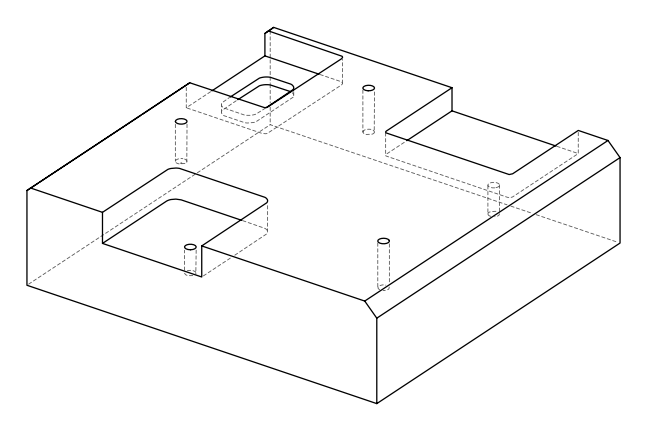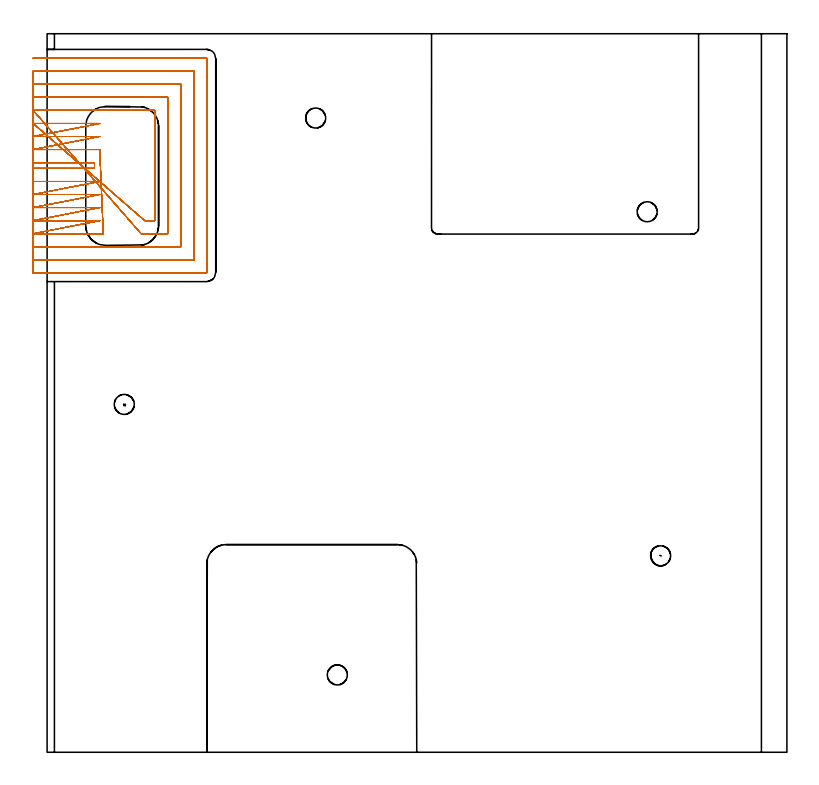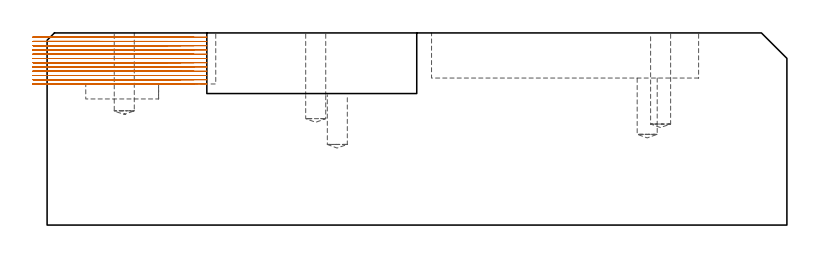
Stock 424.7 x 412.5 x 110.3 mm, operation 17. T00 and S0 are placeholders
(PLAN: 17 operations, 5 tool changes, 353.3 min)
(1 SPOT_DRILL | STEP1POCKET | NXT0321_9005460120000 | 0.03 min | 2 mm3)
(2 SPOT_DRILL_1 | STEP1POCKET_1 | NXT0321_9005460120000 | 0.03 min | 2819 mm3)
(3 SPOT_DRILL_2 | STEP1POCKET_2 | NXT0321_9005460120000 | 0.03 min | 1 mm3)
(4 SPOT_DRILL_3 | STEP1POCKET_3 | NXT0321_9005460120000 | 0.03 min | 1 mm3)
(5 SPOT_DRILL_4 | STEP1POCKET_4 | NXT0321_9005460120000 | 0.04 min | 3821 mm3)
(6 DRILL_BLIND_HOLE_INTO_CENTER | STEP1POCKET | NXT0301_086 | 0.23 min | 5484 mm3)
(7 DRILL_BLIND_HOLE_INTO_CENTER_1 | STEP1POCKET_1 | NXT0301_086 | 0.15 min | 3498 mm3)
(8 DRILL_BLIND_HOLE_INTO_CENTER_2 | STEP1POCKET_2 | NXT0301_086 | 0.21 min | 5160 mm3)
(9 DRILL_BLIND_HOLE_INTO_CENTER_3 | STEP1POCKET_3 | NXT0301_086 | 0.2 min | 4694 mm3)
(10 DRILL_BLIND_HOLE_INTO_CENTER_4 | STEP1POCKET_4 | NXT0301_086 | 0.14 min | 3181 mm3)
(11 AREA_MILL | FG_CHAMFER_SURFACE | UGT0205_001 | 4.49 min | 2407 mm3)
(12 AREA_MILL_1 | FG_CHAMFER_SURFACE_1 | UGT0205_001 | 0.31 min | 106 mm3)
(13 AREA_MILL_2 | FG_CHAMFER_SURFACE_2 | UGT0205_001 | 20 min | 43965 mm3)
(14 MILL_RECTANGULAR_POCKET | POCKET_RECTANGULAR_STRAIGHT | UGT0201_094 | Follow Part, ap 5, ae 75% | 5.05 min | 122067 mm3)
(15 MILL_SLOT | SLOT_PARTIAL_RECTANGULAR | UGT0201_094 | Follow Part, ap 5, ae 75% | 19.3 min | 494162 mm3)
(16 MILL_SLOT_1 | SLOT_PARTIAL_RECTANGULAR_1 | NXT0201_008 | Follow Part, ap 1.5, ae 75% | 237.23 min | 453606 mm3)
(17 MILL_SLOT_2 | SLOT_PARTIAL_RECTANGULAR_2 | NXT0201_013 | Follow Part, ap 2.5, ae 75% | 65.87 min | 283381 mm3)
(TOOL NXT0321_9005460120000 | NC Spot Drill, 142deg, 12mm, Carbide, Uncoated | D12 PA142 FL30 Z2)
(TOOL NXT0301_086 | Carbide Drill 11.5mm [860.1-1150-035A1-MM 2214] | D11.5 PA140 FL55 Z2)
(TOOL UGT0205_001 | Chamfer Mill 20 x 3 x 45 deg. | D20 FL50 Z2)
(TOOL UGT0201_094 | End mill 20 mm | D20 FL38 Z4)
(TOOL NXT0201_008 | ENDMILL 6mm [2P460-0600-NA 1630] | D6 FL26 Z6)
(TOOL NXT0201_013 | ENDMILL 10mm | D10 FL30 Z4)
(OP 17 MILL_SLOT_2)
G17 G21 G94 G90
T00 M6
G54
G17 G0 G90 X-8. Y335.2 S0 M3
G43 Z120.3 H0
Z107.858
G94 G1 X-5. F250.
X27.2 F500.
Y338.5
X-5.
X-8. F250.
Y327.7
X-5.
X27.2 F500.
X30.2 F250.
X-8. Y320.2 F500.
X-5. F250.
X27.2 F500.
X30.2 F250.
X-8. Y312.7 F500.
X-5. F250.
X27.2 F500.
X30.2 F250.
X-8. Y305.2 F500.
X-5. F250.
X27.2 F500.
X30.2 F250.
X-8. Y297.7 F500.
X-5. F250.
X29.25 F500.
X32.25 F250.
X30.2 Y346. F500.
X27.2 F250.
X-5. F500.
X-8. F250.
X30.2 Y353.5 F500.
X27.2 F250.
X-5. F500.
X-8. F250.
X30.435 Y361. F500.
X27.435 F250.
X-5. F500.
X-8. F250.
X56. Y305.2 F500.
X59. F250.
X61.8 F500.
Y368.5
X-5.
X-8. F250.
X53.961 Y297.7 F500.
X56.961 F250.
X69.3 F500.
Y376.
X-5.
X-8. F250.
Y290.2
X-5.
X76.8 F500.
Y383.5
X-5.
X-8. F250.
Y282.7
X-5.
X84.3 F500.
Y391.
X-5.
X-8. F250.
Y275.2
X-5.
X91.5 F500.
G3 X91.8 Y275.5 R0.3
G1 Y398.2
G3 X91.5 Y398.5 R0.3
G1 X-5.
X-8. F250.
G0 Y335.2 Z105.417
G1 X-5.
X27.2 F500.
Y338.5
X-5.
X-8. F250.
Y327.7
X-5.
X27.2 F500.
X30.2 F250.
X-8. Y320.2 F500.
X-5. F250.
X27.2 F500.
X30.2 F250.
X-8. Y312.7 F500.
X-5. F250.
X27.2 F500.
X30.2 F250.
X-8. Y305.2 F500.
X-5. F250.
X27.2 F500.
X30.2 F250.
X-8. Y297.7 F500.
X-5. F250.
X29.25 F500.
X32.25 F250.
X30.2 Y346. F500.
X27.2 F250.
X-5. F500.
X-8. F250.
X30.2 Y353.5 F500.
X27.2 F250.
X-5. F500.
X-8. F250.
X30.435 Y361. F500.
X27.435 F250.
X-5. F500.
X-8. F250.
X56. Y305.2 F500.
X59. F250.
X61.8 F500.
Y368.5
X-5.
X-8. F250.
X53.961 Y297.7 F500.
X56.961 F250.
X69.3 F500.
Y376.
X-5.
X-8. F250.
Y290.2
X-5.
X76.8 F500.
Y383.5
X-5.
X-8. F250.
Y282.7
X-5.
X84.3 F500.
Y391.
X-5.
X-8. F250.
Y275.2
X-5.
X91.5 F500.
G3 X91.8 Y275.5 R0.3
G1 Y398.2
G3 X91.5 Y398.5 R0.3
G1 X-5.
X-8. F250.
G0 Y335.2 Z102.975
G1 X-5.
X27.2 F500.
Y338.5
X-5.
X-8. F250.
Y327.7
X-5.
X27.2 F500.
X30.2 F250.
X-8. Y320.2 F500.
X-5. F250.
X27.2 F500.
X30.2 F250.
X-8. Y312.7 F500.
X-5. F250.
X27.2 F500.
X30.2 F250.
X-8. Y305.2 F500.
X-5. F250.
X27.2 F500.
X30.2 F250.
X-8. Y297.7 F500.
X-5. F250.
X29.25 F500.
X32.25 F250.
X30.2 Y346. F500.
X27.2 F250.
X-5. F500.
X-8. F250.
X30.2 Y353.5 F500.
X27.2 F250.
X-5. F500.
X-8. F250.
X30.435 Y361. F500.
X27.435 F250.
X-5. F500.
X-8. F250.
X56. Y305.2 F500.
X59. F250.
X61.8 F500.
Y368.5
X-5.
X-8. F250.
X53.961 Y297.7 F500.
X56.961 F250.
X69.3 F500.
Y376.
X-5.
X-8. F250.
Y290.2
X-5.
X76.8 F500.
Y383.5
X-5.
X-8. F250.
Y282.7
X-5.
X84.3 F500.
Y391.
X-5.
X-8. F250.
Y275.2
X-5.
X91.5 F500.
G3 X91.8 Y275.5 R0.3
G1 Y398.2
G3 X91.5 Y398.5 R0.3
G1 X-5.
X-8. F250.
G0 Y335.2 Z100.533
G1 X-5.
X27.2 F500.
Y338.5
X-5.
X-8. F250.
Y327.7
X-5.
X27.2 F500.
X30.2 F250.
X-8. Y320.2 F500.
X-5. F250.
X27.2 F500.
X30.2 F250.
X-8. Y312.7 F500.
X-5. F250.
X27.2 F500.
X30.2 F250.
X-8. Y305.2 F500.
X-5. F250.
X27.2 F500.
X30.2 F250.
X-8. Y297.7 F500.
X-5. F250.
X29.25 F500.
X32.25 F250.
X30.2 Y346. F500.
X27.2 F250.
X-5. F500.
X-8. F250.
X30.2 Y353.5 F500.
X27.2 F250.
X-5. F500.
X-8. F250.
X30.435 Y361. F500.
X27.435 F250.
X-5. F500.
X-8. F250.
X56. Y305.2 F500.
X59. F250.
X61.8 F500.
Y368.5
X-5.
X-8. F250.
X53.961 Y297.7 F500.
X56.961 F250.
X69.3 F500.
Y376.
X-5.
X-8. F250.
Y290.2
X-5.
X76.8 F500.
Y383.5
X-5.
X-8. F250.
Y282.7
X-5.
X84.3 F500.
Y391.
X-5.
X-8. F250.
Y275.2
X-5.
X91.5 F500.
G3 X91.8 Y275.5 R0.3
G1 Y398.2
G3 X91.5 Y398.5 R0.3
G1 X-5.
X-8. F250.
G0 Y335.2 Z98.092
G1 X-5.
X27.2 F500.
Y338.5
X-5.
X-8. F250.
Y327.7
X-5.
X27.2 F500.
X30.2 F250.
X-8. Y320.2 F500.
X-5. F250.
X27.2 F500.
X30.2 F250.
X-8. Y312.7 F500.
X-5. F250.
X27.2 F500.
X30.2 F250.
X-8. Y305.2 F500.
X-5. F250.
X27.2 F500.
X30.2 F250.
X-8. Y297.7 F500.
X-5. F250.
X29.25 F500.
X32.25 F250.
X30.2 Y346. F500.
X27.2 F250.
X-5. F500.
X-8. F250.
X30.2 Y353.5 F500.
X27.2 F250.
X-5. F500.
X-8. F250.
X30.435 Y361. F500.
X27.435 F250.
X-5. F500.
X-8. F250.
X56. Y305.2 F500.
X59. F250.
X61.8 F500.
Y368.5
X-5.
X-8. F250.
X53.961 Y297.7 F500.
X56.961 F250.
X69.3 F500.
Y376.
X-5.
X-8. F250.
Y290.2
X-5.
X76.8 F500.
Y383.5
X-5.
X-8. F250.
Y282.7
X-5.
X84.3 F500.
Y391.
X-5.
X-8. F250.
Y275.2
X-5.
X91.5 F500.
G3 X91.8 Y275.5 R0.3
G1 Y398.2
G3 X91.5 Y398.5 R0.3
G1 X-5.
X-8. F250.
G0 Y335.2 Z95.65
G1 X-5.
X27.2 F500.
Y338.5
X-5.
X-8. F250.
Y327.7
X-5.
X27.2 F500.
X30.2 F250.
X-8. Y320.2 F500.
X-5. F250.
X27.2 F500.
X30.2 F250.
X-8. Y312.7 F500.
X-5. F250.
X27.2 F500.
X30.2 F250.
X-8. Y305.2 F500.
X-5. F250.
X27.2 F500.
X30.2 F250.
X-8. Y297.7 F500.
X-5. F250.
X29.25 F500.
X32.25 F250.
X30.2 Y346. F500.
X27.2 F250.
X-5. F500.
X-8. F250.
X30.2 Y353.5 F500.
X27.2 F250.
X-5. F500.
X-8. F250.
X30.435 Y361. F500.
X27.435 F250.
X-5. F500.
X-8. F250.
X56. Y305.2 F500.
X59. F250.
X61.8 F500.
Y368.5
X-5.
X-8. F250.
X53.961 Y297.7 F500.
X56.961 F250.
X69.3 F500.
Y376.
X-5.
X-8. F250.
Y290.2
X-5.
X76.8 F500.
Y383.5
X-5.
X-8. F250.
Y282.7
X-5.
X84.3 F500.
Y391.
X-5.
X-8. F250.
Y275.2
X-5.
X91.5 F500.
G3 X91.8 Y275.5 R0.3
G1 Y398.2
G3 X91.5 Y398.5 R0.3
G1 X-5.
X-8. F250.
G0 Y335.2 Z93.208
G1 X-5.
X27.2 F500.
Y338.5
X-5.
X-8. F250.
Y327.7
X-5.
X27.2 F500.
X30.2 F250.
X-8. Y320.2 F500.
X-5. F250.
X27.2 F500.
X30.2 F250.
X-8. Y312.7 F500.
X-5. F250.
X27.2 F500.
X30.2 F250.
X-8. Y305.2 F500.
X-5. F250.
X27.2 F500.
X30.2 F250.
X-8. Y297.7 F500.
X-5. F250.
X29.25 F500.
X32.25 F250.
X30.2 Y346. F500.
X27.2 F250.
X-5. F500.
X-8. F250.
X30.2 Y353.5 F500.
X27.2 F250.
X-5. F500.
X-8. F250.
X30.435 Y361. F500.
X27.435 F250.
X-5. F500.
X-8. F250.
X56. Y305.2 F500.
X59. F250.
X61.8 F500.
Y368.5
X-5.
X-8. F250.
X53.961 Y297.7 F500.
X56.961 F250.
X69.3 F500.
Y376.
X-5.
X-8. F250.
Y290.2
X-5.
X76.8 F500.
Y383.5
X-5.
X-8. F250.
Y282.7
X-5.
X84.3 F500.
Y391.
X-5.
X-8. F250.
Y275.2
X-5.
X91.5 F500.
G3 X91.8 Y275.5 R0.3
G1 Y398.2
G3 X91.5 Y398.5 R0.3
G1 X-5.
X-8. F250.
G0 Y335.2 Z90.767
G1 X-5.
X27.2 F500.
Y338.5
X-5.
X-8. F250.
Y327.7
X-5.
X27.2 F500.
X30.2 F250.
X-8. Y320.2 F500.
X-5. F250.
X27.2 F500.
X30.2 F250.
X-8. Y312.7 F500.
X-5. F250.
X27.2 F500.
X30.2 F250.
X-8. Y305.2 F500.
X-5. F250.
X27.2 F500.
X30.2 F250.
X-8. Y297.7 F500.
X-5. F250.
X29.25 F500.
X32.25 F250.
X30.2 Y346. F500.
X27.2 F250.
X-5. F500.
X-8. F250.
X30.2 Y353.5 F500.
X27.2 F250.
X-5. F500.
X-8. F250.
X30.435 Y361. F500.
X27.435 F250.
X-5. F500.
X-8. F250.
X56. Y305.2 F500.
X59. F250.
X61.8 F500.
Y368.5
X-5.
X-8. F250.
X53.961 Y297.7 F500.
X56.961 F250.
X69.3 F500.
Y376.
X-5.
X-8. F250.
Y290.2
X-5.
X76.8 F500.
Y383.5
X-5.
X-8. F250.
Y282.7
X-5.
X84.3 F500.
Y391.
X-5.
X-8. F250.
Y275.2
X-5.
X91.5 F500.
G3 X91.8 Y275.5 R0.3
G1 Y398.2
G3 X91.5 Y398.5 R0.3
G1 X-5.
X-8. F250.
G0 Y335.2 Z88.325
G1 X-5.
X27.2 F500.
Y338.5
X-5.
X-8. F250.
Y327.7
X-5.
X27.2 F500.
X30.2 F250.
X-8. Y320.2 F500.
X-5. F250.
X27.2 F500.
X30.2 F250.
X-8. Y312.7 F500.
X-5. F250.
X27.2 F500.
X30.2 F250.
X-8. Y305.2 F500.
X-5. F250.
X27.2 F500.
X30.2 F250.
X-8. Y297.7 F500.
X-5. F250.
X29.25 F500.
X32.25 F250.
X30.2 Y346. F500.
X27.2 F250.
X-5. F500.
X-8. F250.
X30.2 Y353.5 F500.
X27.2 F250.
X-5. F500.
X-8. F250.
X30.435 Y361. F500.
X27.435 F250.
X-5. F500.
X-8. F250.
X56. Y305.2 F500.
X59. F250.
X61.8 F500.
Y368.5
X-5.
X-8. F250.
X53.961 Y297.7 F500.
X56.961 F250.
X69.3 F500.
Y376.
X-5.
X-8. F250.
Y290.2
X-5.
X76.8 F500.
Y383.5
X-5.
X-8. F250.
Y282.7
X-5.
X84.3 F500.
Y391.
X-5.
X-8. F250.
Y275.2
X-5.
X91.5 F500.
G3 X91.8 Y275.5 R0.3
G1 Y398.2
G3 X91.5 Y398.5 R0.3
G1 X-5.
X-8. F250.
G0 Y335.2 Z85.883
G1 X-5.
X27.2 F500.
Y338.5
X-5.
X-8. F250.
Y327.7
X-5.
X27.2 F500.
X30.2 F250.
X-8. Y320.2 F500.
X-5. F250.
X27.2 F500.
X30.2 F250.
X-8. Y312.7 F500.
X-5. F250.
X27.2 F500.
X30.2 F250.
X-8. Y305.2 F500.
X-5. F250.
X27.2 F500.
X30.2 F250.
X-8. Y297.7 F500.
X-5. F250.
X29.25 F500.
X32.25 F250.
X30.2 Y346. F500.
X27.2 F250.
X-5. F500.
X-8. F250.
X30.2 Y353.5 F500.
X27.2 F250.
X-5. F500.
X-8. F250.
X30.435 Y361. F500.
X27.435 F250.
X-5. F500.
X-8. F250.
X56. Y305.2 F500.
X59. F250.
X61.8 F500.
Y368.5
X-5.
X-8. F250.
X53.961 Y297.7 F500.
X56.961 F250.
X69.3 F500.
Y376.
X-5.
X-8. F250.
Y290.2
X-5.
X76.8 F500.
Y383.5
X-5.
X-8. F250.
Y282.7
X-5.
X84.3 F500.
Y391.
X-5.
X-8. F250.
Y275.2
X-5.
X91.5 F500.
G3 X91.8 Y275.5 R0.3
G1 Y398.2
G3 X91.5 Y398.5 R0.3
G1 X-5.
X-8. F250.
G0 Y335.2 Z83.442
G1 X-5.
X27.2 F500.
Y338.5
X-5.
X-8. F250.
Y327.7
X-5.
X27.2 F500.
X30.2 F250.
X-8. Y320.2 F500.
X-5. F250.
X27.2 F500.
X30.2 F250.
X-8. Y312.7 F500.
X-5. F250.
X27.2 F500.
X30.2 F250.
X-8. Y305.2 F500.
X-5. F250.
X27.2 F500.
X30.2 F250.
X-8. Y297.7 F500.
X-5. F250.
X29.25 F500.
X32.25 F250.
X30.2 Y346. F500.
X27.2 F250.
X-5. F500.
X-8. F250.
X30.2 Y353.5 F500.
X27.2 F250.
X-5. F500.
X-8. F250.
X30.435 Y361. F500.
X27.435 F250.
X-5. F500.
X-8. F250.
X56. Y305.2 F500.
X59. F250.
X61.8 F500.
Y368.5
X-5.
X-8. F250.
X53.961 Y297.7 F500.
X56.961 F250.
X69.3 F500.
Y376.
X-5.
X-8. F250.
Y290.2
X-5.
X76.8 F500.
Y383.5
X-5.
X-8. F250.
Y282.7
X-5.
X84.3 F500.
Y391.
X-5.
X-8. F250.
Y275.2
X-5.
X91.5 F500.
G3 X91.8 Y275.5 R0.3
G1 Y398.2
G3 X91.5 Y398.5 R0.3
G1 X-5.
X-8. F250.
G0 Y335.2 Z81.
G1 X-5.
X27.2 F500.
Y338.5
X-5.
X-8. F250.
Y327.7
X-5.
X27.2 F500.
X30.2 F250.
X-8. Y320.2 F500.
X-5. F250.
X27.2 F500.
X30.2 F250.
X-8. Y312.7 F500.
X-5. F250.
X27.2 F500.
X30.2 F250.
X-8. Y305.2 F500.
X-5. F250.
X27.2 F500.
X30.2 F250.
X-8. Y297.7 F500.
X-5. F250.
X29.25 F500.
X32.25 F250.
X30.2 Y346. F500.
X27.2 F250.
X-5. F500.
X-8. F250.
X30.2 Y353.5 F500.
X27.2 F250.
X-5. F500.
X-8. F250.
X30.435 Y361. F500.
X27.435 F250.
X-5. F500.
X-8. F250.
X56. Y305.2 F500.
X59. F250.
X61.8 F500.
Y368.5
X-5.
X-8. F250.
X53.961 Y297.7 F500.
X56.961 F250.
X69.3 F500.
Y376.
X-5.
X-8. F250.
Y290.2
X-5.
X76.8 F500.
Y383.5
X-5.
X-8. F250.
Y282.7
X-5.
X84.3 F500.
Y391.
X-5.
X-8. F250.
Y275.2
X-5.
X91.5 F500.
G3 X91.8 Y275.5 R0.3
G1 Y398.2
G3 X91.5 Y398.5 R0.3
G1 X-5.
X-8. F250.
G0 Z120.3
M5
M2
